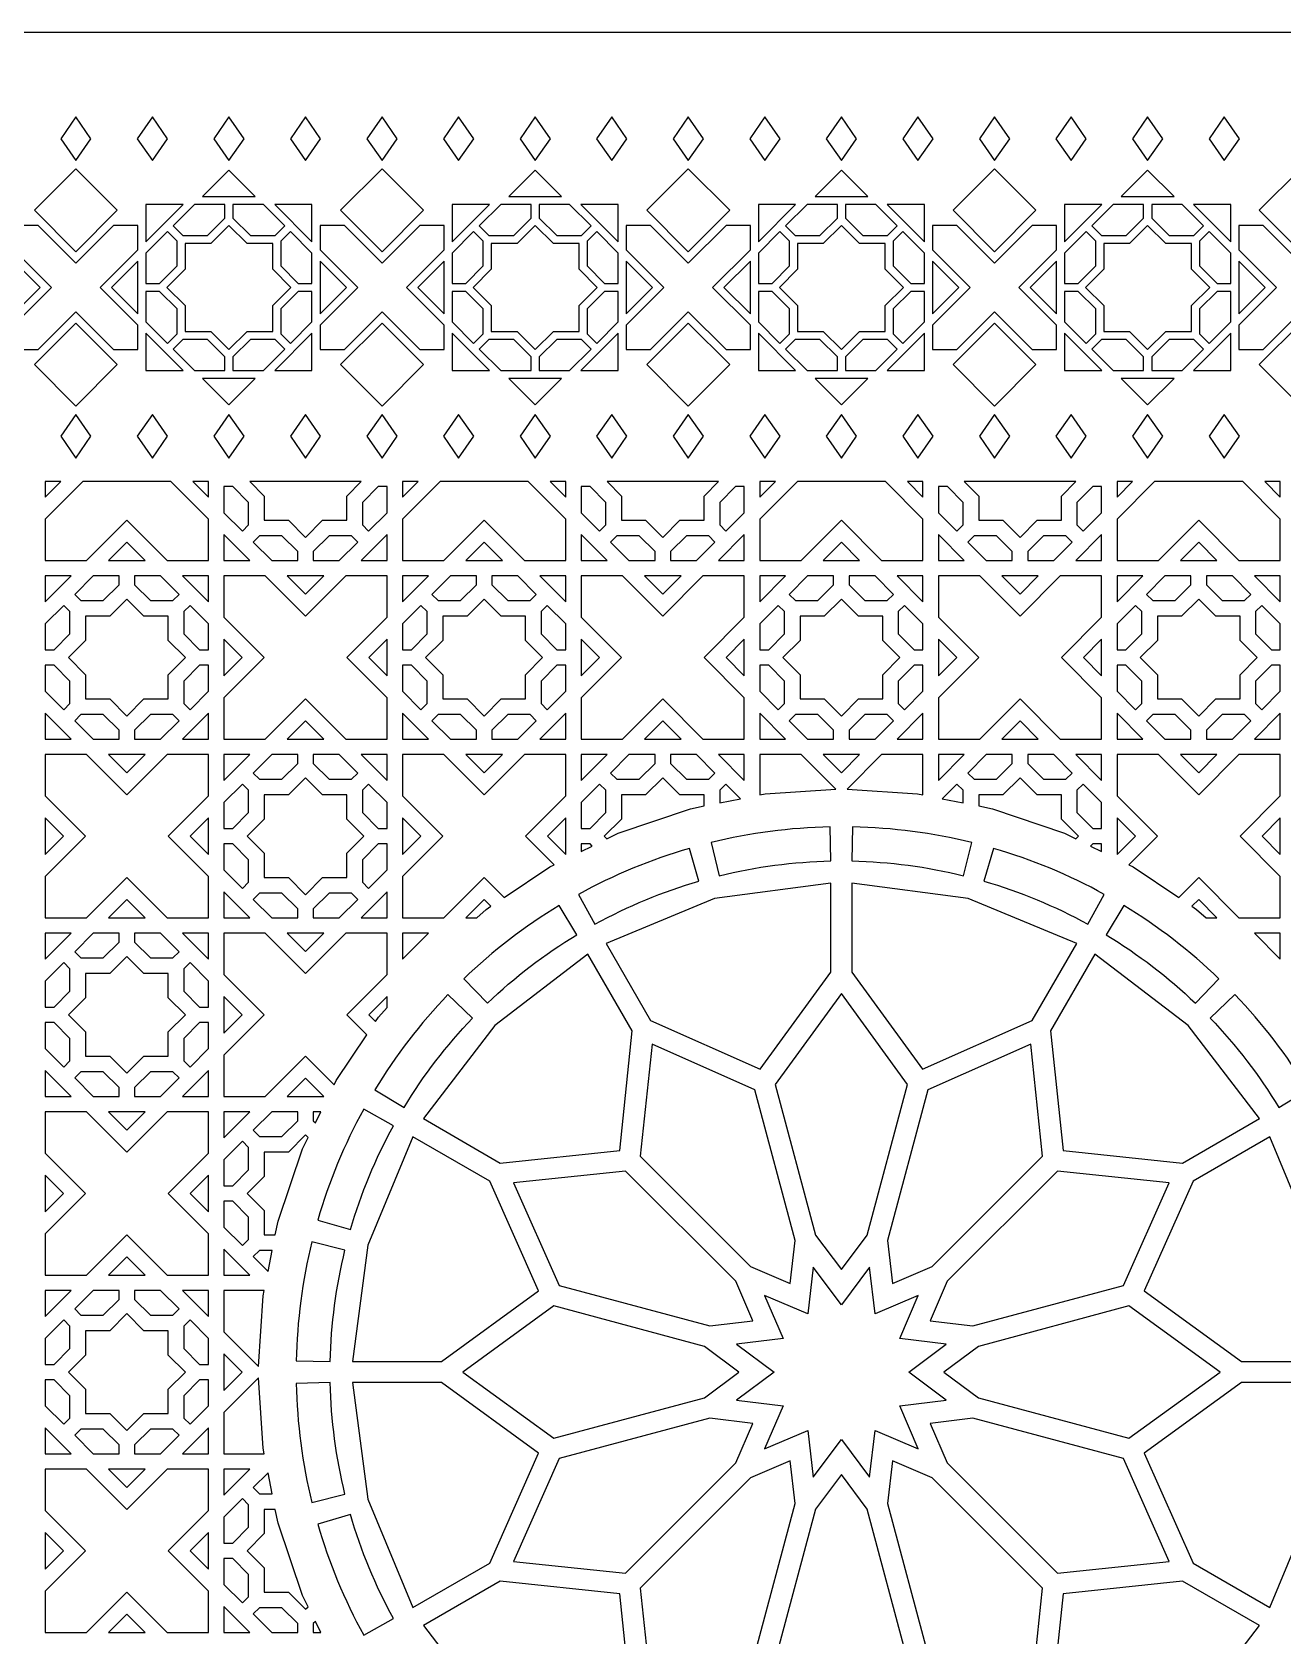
# Model space of a CAD drawing. Header units: millimetres. Extents: x 0 to 1400, y 170 to 1220.
# Drawn here: x 383 to 873, y 592 to 1220 of the extents above; entities that cross this region are included whole.
import ezdxf

# ---------------------------------------------------------------- set-up
doc = ezdxf.new("R2010")
doc.units = ezdxf.units.MM
doc.layers.add('CUT', color=1, linetype='CONTINUOUS')

msp = doc.modelspace()

# ---------------------------------------------------------------- linework, layer by layer
at = {"layer": 'CUT'}
for points in [[(0, 1220), (1400.15, 1220), (1400.15, 169.85), (0, 169.85)], [(400.075, 1186.793), (394.136, 1178.215), (400.075, 1169.637), (406.014, 1178.215)], [(430.075, 1186.793), (424.136, 1178.215), (430.075, 1169.637), (436.014, 1178.215)], [(460.075, 1186.793), (454.136, 1178.215), (460.075, 1169.637), (466.014, 1178.215)], [(490.075, 1186.793), (484.136, 1178.215), (490.075, 1169.637), (496.014, 1178.215)], [(520.075, 1186.793), (514.136, 1178.215), (520.075, 1169.637), (526.014, 1178.215)], [(550.075, 1186.793), (544.136, 1178.215), (550.075, 1169.637), (556.014, 1178.215)], [(580.075, 1186.793), (574.136, 1178.215), (580.075, 1169.637), (586.014, 1178.215)], [(610.075, 1186.793), (604.136, 1178.215), (610.075, 1169.637), (616.014, 1178.215)], [(640.075, 1186.793), (634.136, 1178.215), (640.075, 1169.637), (646.014, 1178.215)], [(670.075, 1186.793), (664.136, 1178.215), (670.075, 1169.637), (676.014, 1178.215)], [(700.075, 1186.793), (694.136, 1178.215), (700.075, 1169.637), (706.014, 1178.215)], [(724.136, 1178.215), (730.075, 1169.637), (736.014, 1178.215), (730.075, 1186.793)], [(754.136, 1178.215), (760.075, 1169.637), (766.014, 1178.215), (760.075, 1186.793)], [(784.136, 1178.215), (790.075, 1169.637), (796.014, 1178.215), (790.075, 1186.793)], [(814.136, 1178.215), (820.075, 1169.637), (826.014, 1178.215), (820.075, 1186.793)], [(844.136, 1178.215), (850.075, 1169.637), (856.014, 1178.215), (850.075, 1186.793)], [(400.075, 1166.399), (383.832, 1150.156), (400.075, 1133.912), (416.318, 1150.156)], [(470.402, 1155.611), (460.075, 1165.938), (449.748, 1155.611)], [(520.075, 1166.399), (503.832, 1150.156), (520.075, 1133.912), (536.318, 1150.156)], [(590.402, 1155.611), (580.075, 1165.938), (569.748, 1155.611)], [(640.075, 1166.399), (623.832, 1150.156), (640.075, 1133.912), (656.318, 1150.156)], [(710.402, 1155.611), (700.075, 1165.938), (689.748, 1155.611)], [(743.832, 1150.156), (760.075, 1133.912), (776.318, 1150.156), (760.075, 1166.399)], [(830.402, 1155.611), (820.075, 1165.938), (809.748, 1155.611)], [(863.832, 1150.156), (880.075, 1133.912), (896.318, 1150.156), (880.075, 1166.399)], [(442.144, 1152.461), (427.539, 1152.461), (427.539, 1137.856)], [(458.5, 1152.461), (446.598, 1152.461), (438.182, 1144.045), (441.966, 1140.261), (451.652, 1140.261), (458.5, 1147.109)], [(481.968, 1144.045), (473.552, 1152.461), (461.65, 1152.461), (461.65, 1147.109), (468.498, 1140.261), (478.184, 1140.261)], [(492.611, 1137.856), (492.611, 1152.461), (478.006, 1152.461)], [(562.144, 1152.461), (547.539, 1152.461), (547.539, 1137.856)], [(578.5, 1152.461), (566.598, 1152.461), (558.182, 1144.045), (561.966, 1140.261), (571.652, 1140.261), (578.5, 1147.109)], [(601.968, 1144.045), (593.552, 1152.461), (581.65, 1152.461), (581.65, 1147.109), (588.498, 1140.261), (598.184, 1140.261)], [(612.611, 1137.856), (612.611, 1152.461), (598.006, 1152.461)], [(682.144, 1152.461), (667.539, 1152.461), (667.539, 1137.856)], [(698.5, 1152.461), (686.598, 1152.461), (678.182, 1144.045), (681.966, 1140.261), (691.652, 1140.261), (698.5, 1147.109)], [(701.65, 1147.109), (708.498, 1140.261), (718.184, 1140.261), (721.968, 1144.045), (713.552, 1152.461), (701.65, 1152.461)], [(732.611, 1137.856), (732.611, 1152.461), (718.006, 1152.461)], [(802.144, 1152.461), (787.539, 1152.461), (787.539, 1137.856)], [(801.966, 1140.261), (811.652, 1140.261), (818.5, 1147.109), (818.5, 1152.461), (806.598, 1152.461), (798.182, 1144.045)], [(821.65, 1147.109), (828.498, 1140.261), (838.184, 1140.261), (841.968, 1144.045), (833.552, 1152.461), (821.65, 1152.461)], [(852.611, 1137.856), (852.611, 1152.461), (838.006, 1152.461)], [(414.856, 1144.239), (400.075, 1129.458), (385.294, 1144.239), (375.761, 1144.239), (375.761, 1134.706), (390.542, 1119.925), (375.761, 1105.144), (375.761, 1095.611), (385.294, 1095.611), (400.075, 1110.392), (414.856, 1095.611), (424.389, 1095.611), (424.389, 1105.144), (409.608, 1119.925), (424.389, 1134.706), (424.389, 1144.239)], [(477.261, 1127.044), (477.261, 1137.111), (467.194, 1137.111), (460.075, 1144.23), (452.956, 1137.111), (442.889, 1137.111), (442.889, 1127.044), (435.77, 1119.925), (442.889, 1112.806), (442.889, 1102.739), (452.956, 1102.739), (460.075, 1095.62), (467.194, 1102.739), (477.261, 1102.739), (477.261, 1112.806), (484.38, 1119.925)], [(534.856, 1144.239), (520.075, 1129.458), (505.294, 1144.239), (495.761, 1144.239), (495.761, 1134.706), (510.542, 1119.925), (495.761, 1105.144), (495.761, 1095.611), (505.294, 1095.611), (520.075, 1110.392), (534.856, 1095.611), (544.389, 1095.611), (544.389, 1105.144), (529.608, 1119.925), (544.389, 1134.706), (544.389, 1144.239)], [(597.261, 1127.044), (597.261, 1137.111), (587.194, 1137.111), (580.075, 1144.23), (572.956, 1137.111), (562.889, 1137.111), (562.889, 1127.044), (555.77, 1119.925), (562.889, 1112.806), (562.889, 1102.739), (572.956, 1102.739), (580.075, 1095.62), (587.194, 1102.739), (597.261, 1102.739), (597.261, 1112.806), (604.38, 1119.925)], [(654.856, 1144.239), (640.075, 1129.458), (625.294, 1144.239), (615.761, 1144.239), (615.761, 1134.706), (630.542, 1119.925), (615.761, 1105.144), (615.761, 1095.611), (625.294, 1095.611), (640.075, 1110.392), (654.856, 1095.611), (664.389, 1095.611), (664.389, 1105.144), (649.608, 1119.925), (664.389, 1134.706), (664.389, 1144.239)], [(717.261, 1127.044), (717.261, 1137.111), (707.194, 1137.111), (700.075, 1144.23), (692.956, 1137.111), (682.889, 1137.111), (682.889, 1127.044), (675.77, 1119.925), (682.889, 1112.806), (682.889, 1102.739), (692.956, 1102.739), (700.075, 1095.62), (707.194, 1102.739), (717.261, 1102.739), (717.261, 1112.806), (724.38, 1119.925)], [(735.761, 1144.239), (735.761, 1134.706), (750.542, 1119.925), (735.761, 1105.144), (735.761, 1095.611), (745.294, 1095.611), (760.075, 1110.392), (774.856, 1095.611), (784.389, 1095.611), (784.389, 1105.144), (769.608, 1119.925), (784.389, 1134.706), (784.389, 1144.239), (774.856, 1144.239), (760.075, 1129.458), (745.294, 1144.239)], [(795.77, 1119.925), (802.889, 1112.806), (802.889, 1102.739), (812.956, 1102.739), (820.075, 1095.62), (827.194, 1102.739), (837.261, 1102.739), (837.261, 1112.806), (844.38, 1119.925), (837.261, 1127.044), (837.261, 1137.111), (827.194, 1137.111), (820.075, 1144.23), (812.956, 1137.111), (802.889, 1137.111), (802.889, 1127.044)], [(855.761, 1144.239), (855.761, 1134.706), (870.542, 1119.925), (855.761, 1105.144), (855.761, 1095.611), (865.294, 1095.611), (880.075, 1110.392), (894.856, 1095.611), (904.389, 1095.611), (904.389, 1105.144), (889.608, 1119.925), (904.389, 1134.706), (904.389, 1144.239), (894.856, 1144.239), (880.075, 1129.458), (865.294, 1144.239)], [(435.955, 1141.818), (427.539, 1133.402), (427.539, 1121.5), (432.891, 1121.5), (439.739, 1128.348), (439.739, 1138.034)], [(492.611, 1121.5), (492.611, 1133.402), (484.195, 1141.818), (480.411, 1138.034), (480.411, 1128.348), (487.259, 1121.5)], [(555.955, 1141.818), (547.539, 1133.402), (547.539, 1121.5), (552.891, 1121.5), (559.739, 1128.348), (559.739, 1138.034)], [(612.611, 1121.5), (612.611, 1133.402), (604.195, 1141.818), (600.411, 1138.034), (600.411, 1128.348), (607.259, 1121.5)], [(675.955, 1141.818), (667.539, 1133.402), (667.539, 1121.5), (672.891, 1121.5), (679.739, 1128.348), (679.739, 1138.034)], [(720.411, 1138.034), (720.411, 1128.348), (727.259, 1121.5), (732.611, 1121.5), (732.611, 1133.402), (724.195, 1141.818)], [(792.891, 1121.5), (799.739, 1128.348), (799.739, 1138.034), (795.955, 1141.818), (787.539, 1133.402), (787.539, 1121.5)], [(840.411, 1138.034), (840.411, 1128.348), (847.259, 1121.5), (852.611, 1121.5), (852.611, 1133.402), (844.195, 1141.818)], [(375.761, 1109.598), (386.088, 1119.925), (375.761, 1130.252)], [(424.389, 1130.252), (414.062, 1119.925), (424.389, 1109.598)], [(495.761, 1109.598), (506.088, 1119.925), (495.761, 1130.252)], [(544.389, 1130.252), (534.062, 1119.925), (544.389, 1109.598)], [(615.761, 1109.598), (626.088, 1119.925), (615.761, 1130.252)], [(664.389, 1130.252), (654.062, 1119.925), (664.389, 1109.598)], [(735.761, 1109.598), (746.088, 1119.925), (735.761, 1130.252)], [(784.389, 1130.252), (774.062, 1119.925), (784.389, 1109.598)], [(855.761, 1109.598), (866.088, 1119.925), (855.761, 1130.252)], [(427.539, 1118.35), (427.539, 1106.448), (435.955, 1098.032), (439.739, 1101.816), (439.739, 1111.502), (432.891, 1118.35)], [(484.195, 1098.032), (492.611, 1106.448), (492.611, 1118.35), (487.259, 1118.35), (480.411, 1111.502), (480.411, 1101.816)], [(547.539, 1118.35), (547.539, 1106.448), (555.955, 1098.032), (559.739, 1101.816), (559.739, 1111.502), (552.891, 1118.35)], [(604.195, 1098.032), (612.611, 1106.448), (612.611, 1118.35), (607.259, 1118.35), (600.411, 1111.502), (600.411, 1101.816)], [(667.539, 1118.35), (667.539, 1106.448), (675.955, 1098.032), (679.739, 1101.816), (679.739, 1111.502), (672.891, 1118.35)], [(727.259, 1118.35), (720.411, 1111.502), (720.411, 1101.816), (724.195, 1098.032), (732.611, 1106.448), (732.611, 1118.35)], [(799.739, 1101.816), (799.739, 1111.502), (792.891, 1118.35), (787.539, 1118.35), (787.539, 1106.448), (795.955, 1098.032)], [(847.259, 1118.35), (840.411, 1111.502), (840.411, 1101.816), (844.195, 1098.032), (852.611, 1106.448), (852.611, 1118.35)], [(400.075, 1105.938), (383.832, 1089.694), (400.075, 1073.451), (416.318, 1089.694)], [(427.539, 1101.994), (427.539, 1087.389), (442.144, 1087.389)], [(478.006, 1087.389), (492.611, 1087.389), (492.611, 1101.994)], [(520.075, 1105.938), (503.832, 1089.694), (520.075, 1073.451), (536.318, 1089.694)], [(547.539, 1101.994), (547.539, 1087.389), (562.144, 1087.389)], [(598.006, 1087.389), (612.611, 1087.389), (612.611, 1101.994)], [(640.075, 1105.938), (623.832, 1089.694), (640.075, 1073.451), (656.318, 1089.694)], [(667.539, 1101.994), (667.539, 1087.389), (682.144, 1087.389)], [(718.006, 1087.389), (732.611, 1087.389), (732.611, 1101.994)], [(743.832, 1089.694), (760.075, 1073.451), (776.318, 1089.694), (760.075, 1105.938)], [(787.539, 1101.994), (787.539, 1087.389), (802.144, 1087.389)], [(838.006, 1087.389), (852.611, 1087.389), (852.611, 1101.994)], [(863.832, 1089.694), (880.075, 1073.451), (896.318, 1089.694), (880.075, 1105.938)], [(438.182, 1095.805), (446.598, 1087.389), (458.5, 1087.389), (458.5, 1092.741), (451.652, 1099.589), (441.966, 1099.589)], [(461.65, 1087.389), (473.552, 1087.389), (481.968, 1095.805), (478.184, 1099.589), (468.498, 1099.589), (461.65, 1092.741)], [(558.182, 1095.805), (566.598, 1087.389), (578.5, 1087.389), (578.5, 1092.741), (571.652, 1099.589), (561.966, 1099.589)], [(581.65, 1087.389), (593.552, 1087.389), (601.968, 1095.805), (598.184, 1099.589), (588.498, 1099.589), (581.65, 1092.741)], [(678.182, 1095.805), (686.598, 1087.389), (698.5, 1087.389), (698.5, 1092.741), (691.652, 1099.589), (681.966, 1099.589)], [(718.184, 1099.589), (708.498, 1099.589), (701.65, 1092.741), (701.65, 1087.389), (713.552, 1087.389), (721.968, 1095.805)], [(818.5, 1092.741), (811.652, 1099.589), (801.966, 1099.589), (798.182, 1095.805), (806.598, 1087.389), (818.5, 1087.389)], [(838.184, 1099.589), (828.498, 1099.589), (821.65, 1092.741), (821.65, 1087.389), (833.552, 1087.389), (841.968, 1095.805)], [(449.748, 1084.239), (460.075, 1073.912), (470.402, 1084.239)], [(569.748, 1084.239), (580.075, 1073.912), (590.402, 1084.239)], [(689.748, 1084.239), (700.075, 1073.912), (710.402, 1084.239)], [(809.748, 1084.239), (820.075, 1073.912), (830.402, 1084.239)], [(400.075, 1070.213), (394.136, 1061.635), (400.075, 1053.057), (406.014, 1061.635)], [(430.075, 1070.213), (424.136, 1061.635), (430.075, 1053.057), (436.014, 1061.635)], [(460.075, 1070.213), (454.136, 1061.635), (460.075, 1053.057), (466.014, 1061.635)], [(490.075, 1070.213), (484.136, 1061.635), (490.075, 1053.057), (496.014, 1061.635)], [(520.075, 1070.213), (514.136, 1061.635), (520.075, 1053.057), (526.014, 1061.635)], [(550.075, 1070.213), (544.136, 1061.635), (550.075, 1053.057), (556.014, 1061.635)], [(580.075, 1070.213), (574.136, 1061.635), (580.075, 1053.057), (586.014, 1061.635)], [(610.075, 1070.213), (604.136, 1061.635), (610.075, 1053.057), (616.014, 1061.635)], [(640.075, 1070.213), (634.136, 1061.635), (640.075, 1053.057), (646.014, 1061.635)], [(670.075, 1070.213), (664.136, 1061.635), (670.075, 1053.057), (676.014, 1061.635)], [(700.075, 1070.213), (694.136, 1061.635), (700.075, 1053.057), (706.014, 1061.635)], [(724.136, 1061.635), (730.075, 1053.057), (736.014, 1061.635), (730.075, 1070.213)], [(754.136, 1061.635), (760.075, 1053.057), (766.014, 1061.635), (760.075, 1070.213)], [(784.136, 1061.635), (790.075, 1053.057), (796.014, 1061.635), (790.075, 1070.213)], [(814.136, 1061.635), (820.075, 1053.057), (826.014, 1061.635), (820.075, 1070.213)], [(844.136, 1061.635), (850.075, 1053.057), (856.014, 1061.635), (850.075, 1070.213)], [(402.803, 1043.85), (388.12, 1029.166), (388.12, 1012.97), (404.316, 1012.97), (420.075, 1028.728), (435.834, 1012.97), (452.03, 1012.97), (452.03, 1029.166), (437.347, 1043.85)], [(388.12, 1043.85), (388.12, 1037.778), (394.191, 1043.85)], [(445.959, 1043.85), (452.03, 1037.778), (452.03, 1043.85)], [(468.232, 1043.85), (473.87, 1038.213), (473.87, 1028.72), (483.363, 1028.72), (490.075, 1022.007), (496.787, 1028.72), (506.28, 1028.72), (506.28, 1038.213), (511.918, 1043.85)], [(542.803, 1043.85), (528.12, 1029.166), (528.12, 1012.97), (544.316, 1012.97), (560.075, 1028.728), (575.834, 1012.97), (592.03, 1012.97), (592.03, 1029.166), (577.347, 1043.85)], [(528.12, 1043.85), (528.12, 1037.778), (534.191, 1043.85)], [(585.959, 1043.85), (592.03, 1037.778), (592.03, 1043.85)], [(608.232, 1043.85), (613.87, 1038.213), (613.87, 1028.72), (623.363, 1028.72), (630.075, 1022.007), (636.787, 1028.72), (646.28, 1028.72), (646.28, 1038.213), (651.918, 1043.85)], [(682.803, 1043.85), (668.12, 1029.166), (668.12, 1012.97), (684.316, 1012.97), (700.075, 1028.728), (715.834, 1012.97), (732.03, 1012.97), (732.03, 1029.166), (717.347, 1043.85)], [(668.12, 1043.85), (668.12, 1037.778), (674.191, 1043.85)], [(725.959, 1043.85), (732.03, 1037.778), (732.03, 1043.85)], [(748.232, 1043.85), (753.87, 1038.213), (753.87, 1028.72), (763.363, 1028.72), (770.075, 1022.007), (776.787, 1028.72), (786.28, 1028.72), (786.28, 1038.213), (791.918, 1043.85)], [(808.12, 1043.85), (808.12, 1037.778), (814.191, 1043.85)], [(822.803, 1043.85), (808.12, 1029.166), (808.12, 1012.97), (824.316, 1012.97), (840.075, 1028.728), (855.834, 1012.97), (872.03, 1012.97), (872.03, 1029.166), (857.347, 1043.85)], [(865.959, 1043.85), (872.03, 1037.778), (872.03, 1043.85)], [(458.12, 1041.88), (458.12, 1031.689), (465.326, 1024.482), (467.78, 1026.936), (467.78, 1035.69), (461.59, 1041.88)], [(514.824, 1024.482), (522.03, 1031.689), (522.03, 1041.88), (518.56, 1041.88), (512.37, 1035.69), (512.37, 1026.936)], [(598.12, 1041.88), (598.12, 1031.689), (605.326, 1024.482), (607.78, 1026.936), (607.78, 1035.69), (601.59, 1041.88)], [(654.824, 1024.482), (662.03, 1031.689), (662.03, 1041.88), (658.56, 1041.88), (652.37, 1035.69), (652.37, 1026.936)], [(747.78, 1026.936), (747.78, 1035.69), (741.59, 1041.88), (738.12, 1041.88), (738.12, 1031.689), (745.326, 1024.482)], [(798.56, 1041.88), (792.37, 1035.69), (792.37, 1026.936), (794.824, 1024.482), (802.03, 1031.689), (802.03, 1041.88)], [(427.222, 1012.97), (420.075, 1020.116), (412.928, 1012.97)], [(458.12, 1023.077), (458.12, 1012.97), (468.227, 1012.97)], [(469.632, 1020.176), (476.839, 1012.97), (487.03, 1012.97), (487.03, 1016.44), (480.84, 1022.63), (472.086, 1022.63)], [(493.12, 1012.97), (503.311, 1012.97), (510.518, 1020.176), (508.064, 1022.63), (499.31, 1022.63), (493.12, 1016.44)], [(511.923, 1012.97), (522.03, 1012.97), (522.03, 1023.077)], [(567.222, 1012.97), (560.075, 1020.116), (552.928, 1012.97)], [(598.12, 1023.077), (598.12, 1012.97), (608.227, 1012.97)], [(609.632, 1020.176), (616.839, 1012.97), (627.03, 1012.97), (627.03, 1016.44), (620.84, 1022.63), (612.086, 1022.63)], [(633.12, 1012.97), (643.311, 1012.97), (650.518, 1020.176), (648.064, 1022.63), (639.31, 1022.63), (633.12, 1016.44)], [(651.923, 1012.97), (662.03, 1012.97), (662.03, 1023.077)], [(707.222, 1012.97), (700.075, 1020.116), (692.928, 1012.97)], [(738.12, 1023.077), (738.12, 1012.97), (748.227, 1012.97)], [(767.03, 1016.44), (760.84, 1022.63), (752.086, 1022.63), (749.632, 1020.176), (756.839, 1012.97), (767.03, 1012.97)], [(788.064, 1022.63), (779.31, 1022.63), (773.12, 1016.44), (773.12, 1012.97), (783.311, 1012.97), (790.518, 1020.176)], [(791.923, 1012.97), (802.03, 1012.97), (802.03, 1023.077)], [(847.222, 1012.97), (840.075, 1020.116), (832.928, 1012.97)], [(398.227, 1006.88), (388.12, 1006.88), (388.12, 996.773)], [(417.03, 1006.88), (406.839, 1006.88), (399.632, 999.674), (402.086, 997.22), (410.84, 997.22), (417.03, 1003.41)], [(440.518, 999.674), (433.311, 1006.88), (423.12, 1006.88), (423.12, 1003.41), (429.31, 997.22), (438.064, 997.22)], [(452.03, 996.773), (452.03, 1006.88), (441.923, 1006.88)], [(474.316, 942.97), (490.075, 958.728), (505.834, 942.97), (522.03, 942.97), (522.03, 959.166), (506.272, 974.925), (522.03, 990.684), (522.03, 1006.88), (505.834, 1006.88), (490.075, 991.122), (474.316, 1006.88), (458.12, 1006.88), (458.12, 990.684), (473.878, 974.925), (458.12, 959.166), (458.12, 942.97)], [(482.928, 1006.88), (490.075, 999.734), (497.222, 1006.88)], [(538.227, 1006.88), (528.12, 1006.88), (528.12, 996.773)], [(557.03, 1006.88), (546.839, 1006.88), (539.632, 999.674), (542.086, 997.22), (550.84, 997.22), (557.03, 1003.41)], [(580.518, 999.674), (573.311, 1006.88), (563.12, 1006.88), (563.12, 1003.41), (569.31, 997.22), (578.064, 997.22)], [(592.03, 996.773), (592.03, 1006.88), (581.923, 1006.88)], [(614.316, 942.97), (630.075, 958.728), (645.834, 942.97), (662.03, 942.97), (662.03, 959.166), (646.272, 974.925), (662.03, 990.684), (662.03, 1006.88), (645.834, 1006.88), (630.075, 991.122), (614.316, 1006.88), (598.12, 1006.88), (598.12, 990.684), (613.878, 974.925), (598.12, 959.166), (598.12, 942.97)], [(622.928, 1006.88), (630.075, 999.734), (637.222, 1006.88)], [(678.227, 1006.88), (668.12, 1006.88), (668.12, 996.773)], [(697.03, 1006.88), (686.839, 1006.88), (679.632, 999.674), (682.086, 997.22), (690.84, 997.22), (697.03, 1003.41)], [(703.12, 1003.41), (709.31, 997.22), (718.064, 997.22), (720.518, 999.674), (713.311, 1006.88), (703.12, 1006.88)], [(732.03, 996.773), (732.03, 1006.88), (721.923, 1006.88)], [(802.03, 942.97), (802.03, 959.166), (786.272, 974.925), (802.03, 990.684), (802.03, 1006.88), (785.834, 1006.88), (770.075, 991.122), (754.316, 1006.88), (738.12, 1006.88), (738.12, 990.684), (753.878, 974.925), (738.12, 959.166), (738.12, 942.97), (754.316, 942.97), (770.075, 958.728), (785.834, 942.97)], [(762.928, 1006.88), (770.075, 999.734), (777.222, 1006.88)], [(818.227, 1006.88), (808.12, 1006.88), (808.12, 996.773)], [(822.086, 997.22), (830.84, 997.22), (837.03, 1003.41), (837.03, 1006.88), (826.839, 1006.88), (819.632, 999.674)], [(843.12, 1003.41), (849.31, 997.22), (858.064, 997.22), (860.518, 999.674), (853.311, 1006.88), (843.12, 1006.88)], [(872.03, 996.773), (872.03, 1006.88), (861.923, 1006.88)], [(395.326, 995.368), (388.12, 988.161), (388.12, 977.97), (391.59, 977.97), (397.78, 984.16), (397.78, 992.914)], [(403.87, 968.213), (403.87, 958.72), (413.363, 958.72), (420.075, 952.007), (426.787, 958.72), (436.28, 958.72), (436.28, 968.213), (442.993, 974.925), (436.28, 981.637), (436.28, 991.13), (426.787, 991.13), (420.075, 997.843), (413.363, 991.13), (403.87, 991.13), (403.87, 981.637), (397.157, 974.925)], [(452.03, 977.97), (452.03, 988.161), (444.824, 995.368), (442.37, 992.914), (442.37, 984.16), (448.56, 977.97)], [(535.326, 995.368), (528.12, 988.161), (528.12, 977.97), (531.59, 977.97), (537.78, 984.16), (537.78, 992.914)], [(543.87, 968.213), (543.87, 958.72), (553.363, 958.72), (560.075, 952.007), (566.787, 958.72), (576.28, 958.72), (576.28, 968.213), (582.993, 974.925), (576.28, 981.637), (576.28, 991.13), (566.787, 991.13), (560.075, 997.843), (553.363, 991.13), (543.87, 991.13), (543.87, 981.637), (537.157, 974.925)], [(592.03, 977.97), (592.03, 988.161), (584.824, 995.368), (582.37, 992.914), (582.37, 984.16), (588.56, 977.97)], [(675.326, 995.368), (668.12, 988.161), (668.12, 977.97), (671.59, 977.97), (677.78, 984.16), (677.78, 992.914)], [(722.993, 974.925), (716.28, 981.637), (716.28, 991.13), (706.787, 991.13), (700.075, 997.843), (693.363, 991.13), (683.87, 991.13), (683.87, 981.637), (677.157, 974.925), (683.87, 968.213), (683.87, 958.72), (693.363, 958.72), (700.075, 952.007), (706.787, 958.72), (716.28, 958.72), (716.28, 968.213)], [(722.37, 992.914), (722.37, 984.16), (728.56, 977.97), (732.03, 977.97), (732.03, 988.161), (724.824, 995.368)], [(811.59, 977.97), (817.78, 984.16), (817.78, 992.914), (815.326, 995.368), (808.12, 988.161), (808.12, 977.97)], [(862.993, 974.925), (856.28, 981.637), (856.28, 991.13), (846.787, 991.13), (840.075, 997.843), (833.363, 991.13), (823.87, 991.13), (823.87, 981.637), (817.157, 974.925), (823.87, 968.213), (823.87, 958.72), (833.363, 958.72), (840.075, 952.007), (846.787, 958.72), (856.28, 958.72), (856.28, 968.213)], [(862.37, 992.914), (862.37, 984.16), (868.56, 977.97), (872.03, 977.97), (872.03, 988.161), (864.824, 995.368)], [(458.12, 967.778), (465.266, 974.925), (458.12, 982.072)], [(522.03, 982.072), (514.884, 974.925), (522.03, 967.778)], [(598.12, 967.778), (605.266, 974.925), (598.12, 982.072)], [(662.03, 982.072), (654.884, 974.925), (662.03, 967.778)], [(738.12, 967.778), (745.266, 974.925), (738.12, 982.072)], [(802.03, 982.072), (794.884, 974.925), (802.03, 967.778)], [(388.12, 971.88), (388.12, 961.689), (395.326, 954.482), (397.78, 956.936), (397.78, 965.69), (391.59, 971.88)], [(444.824, 954.482), (452.03, 961.689), (452.03, 971.88), (448.56, 971.88), (442.37, 965.69), (442.37, 956.936)], [(528.12, 971.88), (528.12, 961.689), (535.326, 954.482), (537.78, 956.936), (537.78, 965.69), (531.59, 971.88)], [(584.824, 954.482), (592.03, 961.689), (592.03, 971.88), (588.56, 971.88), (582.37, 965.69), (582.37, 956.936)], [(668.12, 971.88), (668.12, 961.689), (675.326, 954.482), (677.78, 956.936), (677.78, 965.69), (671.59, 971.88)], [(728.56, 971.88), (722.37, 965.69), (722.37, 956.936), (724.824, 954.482), (732.03, 961.689), (732.03, 971.88)], [(817.78, 956.936), (817.78, 965.69), (811.59, 971.88), (808.12, 971.88), (808.12, 961.689), (815.326, 954.482)], [(868.56, 971.88), (862.37, 965.69), (862.37, 956.936), (864.824, 954.482), (872.03, 961.689), (872.03, 971.88)], [(388.12, 953.077), (388.12, 942.97), (398.227, 942.97)], [(399.632, 950.176), (406.839, 942.97), (417.03, 942.97), (417.03, 946.44), (410.84, 952.63), (402.086, 952.63)], [(423.12, 942.97), (433.311, 942.97), (440.518, 950.176), (438.064, 952.63), (429.31, 952.63), (423.12, 946.44)], [(441.923, 942.97), (452.03, 942.97), (452.03, 953.077)], [(497.222, 942.97), (490.075, 950.116), (482.928, 942.97)], [(528.12, 953.077), (528.12, 942.97), (538.227, 942.97)], [(539.632, 950.176), (546.839, 942.97), (557.03, 942.97), (557.03, 946.44), (550.84, 952.63), (542.086, 952.63)], [(563.12, 942.97), (573.311, 942.97), (580.518, 950.176), (578.064, 952.63), (569.31, 952.63), (563.12, 946.44)], [(581.923, 942.97), (592.03, 942.97), (592.03, 953.077)], [(637.222, 942.97), (630.075, 950.116), (622.928, 942.97)], [(668.12, 953.077), (668.12, 942.97), (678.227, 942.97)], [(679.632, 950.176), (686.839, 942.97), (697.03, 942.97), (697.03, 946.44), (690.84, 952.63), (682.086, 952.63)], [(718.064, 952.63), (709.31, 952.63), (703.12, 946.44), (703.12, 942.97), (713.311, 942.97), (720.518, 950.176)], [(721.923, 942.97), (732.03, 942.97), (732.03, 953.077)], [(777.222, 942.97), (770.075, 950.116), (762.928, 942.97)], [(808.12, 953.077), (808.12, 942.97), (818.227, 942.97)], [(837.03, 946.44), (830.84, 952.63), (822.086, 952.63), (819.632, 950.176), (826.839, 942.97), (837.03, 942.97)], [(858.064, 952.63), (849.31, 952.63), (843.12, 946.44), (843.12, 942.97), (853.311, 942.97), (860.518, 950.176)], [(861.923, 942.97), (872.03, 942.97), (872.03, 953.077)], [(404.316, 872.97), (420.075, 888.728), (435.834, 872.97), (452.03, 872.97), (452.03, 889.166), (436.272, 904.925), (452.03, 920.684), (452.03, 936.88), (435.834, 936.88), (420.075, 921.122), (404.316, 936.88), (388.12, 936.88), (388.12, 920.684), (403.878, 904.925), (388.12, 889.166), (388.12, 872.97)], [(412.928, 936.88), (420.075, 929.734), (427.222, 936.88)], [(468.227, 936.88), (458.12, 936.88), (458.12, 926.773)], [(487.03, 936.88), (476.839, 936.88), (469.632, 929.674), (472.086, 927.22), (480.84, 927.22), (487.03, 933.41)], [(510.518, 929.674), (503.311, 936.88), (493.12, 936.88), (493.12, 933.41), (499.31, 927.22), (508.064, 927.22)], [(522.03, 926.773), (522.03, 936.88), (511.923, 936.88)], [(585.792, 892.867), (587.491, 893.705), (576.272, 904.925), (592.03, 920.684), (592.03, 936.88), (575.834, 936.88), (560.075, 921.122), (544.316, 936.88), (528.12, 936.88), (528.12, 920.684), (543.878, 904.925), (528.12, 889.166), (528.12, 872.97), (544.316, 872.97), (560.075, 888.728), (567.895, 880.909)], [(552.928, 936.88), (560.075, 929.734), (567.222, 936.88)], [(608.227, 936.88), (598.12, 936.88), (598.12, 926.773)], [(627.03, 936.88), (616.839, 936.88), (609.632, 929.674), (612.086, 927.22), (620.84, 927.22), (627.03, 933.41)], [(650.518, 929.674), (643.311, 936.88), (633.12, 936.88), (633.12, 933.41), (639.31, 927.22), (648.064, 927.22)], [(662.03, 926.773), (662.03, 936.88), (651.923, 936.88)], [(697.853, 923.344), (684.316, 936.88), (668.12, 936.88), (668.12, 921.112), (670.241, 921.534)], [(692.928, 936.88), (700.075, 929.734), (707.222, 936.88)], [(732.03, 921.112), (732.03, 936.88), (715.834, 936.88), (702.297, 923.344), (729.909, 921.534)], [(748.227, 936.88), (738.12, 936.88), (738.12, 926.773)], [(752.086, 927.22), (760.84, 927.22), (767.03, 933.41), (767.03, 936.88), (756.839, 936.88), (749.632, 929.674)], [(773.12, 933.41), (779.31, 927.22), (788.064, 927.22), (790.518, 929.674), (783.311, 936.88), (773.12, 936.88)], [(802.03, 926.773), (802.03, 936.88), (791.923, 936.88)], [(832.255, 880.909), (840.075, 888.728), (855.834, 872.97), (872.03, 872.97), (872.03, 889.166), (856.272, 904.925), (872.03, 920.684), (872.03, 936.88), (855.834, 936.88), (840.075, 921.122), (824.316, 936.88), (808.12, 936.88), (808.12, 920.684), (823.878, 904.925), (812.659, 893.705), (814.358, 892.867)], [(832.928, 936.88), (840.075, 929.734), (847.222, 936.88)], [(465.326, 925.368), (458.12, 918.161), (458.12, 907.97), (461.59, 907.97), (467.78, 914.16), (467.78, 922.914)], [(473.87, 898.213), (473.87, 888.72), (483.363, 888.72), (490.075, 882.007), (496.787, 888.72), (506.28, 888.72), (506.28, 898.213), (512.993, 904.925), (506.28, 911.637), (506.28, 921.13), (496.787, 921.13), (490.075, 927.843), (483.363, 921.13), (473.87, 921.13), (473.87, 911.637), (467.157, 904.925)], [(522.03, 907.97), (522.03, 918.161), (514.824, 925.368), (512.37, 922.914), (512.37, 914.16), (518.56, 907.97)], [(605.326, 925.368), (598.12, 918.161), (598.12, 907.97), (601.59, 907.97), (607.78, 914.16), (607.78, 922.914)], [(612.607, 906.091), (640.919, 915.702), (646.28, 916.768), (646.28, 921.13), (636.787, 921.13), (630.075, 927.843), (623.363, 921.13), (613.87, 921.13), (613.87, 911.637), (607.157, 904.925), (608.176, 903.906)], [(660.58, 919.612), (654.824, 925.368), (652.37, 922.914), (652.37, 917.979)], [(747.78, 917.979), (747.78, 922.914), (745.326, 925.368), (739.57, 919.612)], [(791.974, 903.906), (792.993, 904.925), (786.28, 911.637), (786.28, 921.13), (776.787, 921.13), (770.075, 927.843), (763.363, 921.13), (753.87, 921.13), (753.87, 916.768), (759.231, 915.702), (787.543, 906.091)], [(792.37, 922.914), (792.37, 914.16), (798.56, 907.97), (802.03, 907.97), (802.03, 918.161), (794.824, 925.368)], [(388.12, 897.778), (395.266, 904.925), (388.12, 912.072)], [(452.03, 912.072), (444.884, 904.925), (452.03, 897.778)], [(528.12, 897.778), (535.266, 904.925), (528.12, 912.072)], [(592.03, 912.072), (584.884, 904.925), (592.03, 897.778)], [(808.12, 897.778), (815.266, 904.925), (808.12, 912.072)], [(872.03, 912.072), (864.884, 904.925), (872.03, 897.778)], [(458.12, 901.88), (458.12, 891.689), (465.326, 884.482), (467.78, 886.936), (467.78, 895.69), (461.59, 901.88)], [(514.824, 884.482), (522.03, 891.689), (522.03, 901.88), (518.56, 901.88), (512.37, 895.69), (512.37, 886.936)], [(602.409, 901.062), (601.59, 901.88), (598.12, 901.88), (598.12, 898.947)], [(802.03, 898.947), (802.03, 901.88), (798.56, 901.88), (797.741, 901.062)], [(650.363, 880.455), (607.882, 862.858), (625.282, 832.721), (668.283, 813.575), (695.95, 851.655), (695.95, 886.456)], [(749.787, 880.455), (704.2, 886.456), (704.2, 851.655), (731.867, 813.575), (774.868, 832.721), (792.268, 862.858)], [(427.222, 872.97), (420.075, 880.116), (412.928, 872.97)], [(458.12, 883.077), (458.12, 872.97), (468.227, 872.97)], [(469.632, 880.176), (476.839, 872.97), (487.03, 872.97), (487.03, 876.44), (480.84, 882.63), (472.086, 882.63)], [(493.12, 872.97), (503.311, 872.97), (510.518, 880.176), (508.064, 882.63), (499.31, 882.63), (493.12, 876.44)], [(511.923, 872.97), (522.03, 872.97), (522.03, 883.077)], [(560.934, 876.258), (562.732, 877.459), (560.075, 880.116), (552.928, 872.97), (557.185, 872.97)], [(842.965, 872.97), (847.222, 872.97), (840.075, 880.116), (837.418, 877.459), (839.216, 876.258)], [(398.227, 866.88), (388.12, 866.88), (388.12, 856.773)], [(417.03, 866.88), (406.839, 866.88), (399.632, 859.674), (402.086, 857.22), (410.84, 857.22), (417.03, 863.41)], [(440.518, 859.674), (433.311, 866.88), (423.12, 866.88), (423.12, 863.41), (429.31, 857.22), (438.064, 857.22)], [(452.03, 856.773), (452.03, 866.88), (441.923, 866.88)], [(502.133, 809.208), (514.091, 827.105), (506.272, 834.925), (522.03, 850.684), (522.03, 866.88), (505.834, 866.88), (490.075, 851.122), (474.316, 866.88), (458.12, 866.88), (458.12, 850.684), (473.878, 834.925), (458.12, 819.166), (458.12, 802.97), (474.316, 802.97), (490.075, 818.728), (501.295, 807.509)], [(482.928, 866.88), (490.075, 859.734), (497.222, 866.88)], [(538.227, 866.88), (528.12, 866.88), (528.12, 856.773)], [(872.03, 856.773), (872.03, 866.88), (861.923, 866.88)], [(395.326, 855.368), (388.12, 848.161), (388.12, 837.97), (391.59, 837.97), (397.78, 844.16), (397.78, 852.914)], [(403.87, 828.213), (403.87, 818.72), (413.363, 818.72), (420.075, 812.007), (426.787, 818.72), (436.28, 818.72), (436.28, 828.213), (442.993, 834.925), (436.28, 841.637), (436.28, 851.13), (426.787, 851.13), (420.075, 857.843), (413.363, 851.13), (403.87, 851.13), (403.87, 841.637), (397.157, 834.925)], [(452.03, 837.97), (452.03, 848.161), (444.824, 855.368), (442.37, 852.914), (442.37, 844.16), (448.56, 837.97)], [(564.257, 830.743), (536.267, 794.263), (566.404, 776.863), (613.217, 781.783), (618.137, 828.596), (600.737, 858.733)], [(835.893, 830.743), (799.413, 858.733), (782.013, 828.596), (786.933, 781.783), (833.746, 776.863), (863.883, 794.263)], [(710.183, 748.585), (725.999, 807.615), (700.075, 843.297), (674.151, 807.615), (689.967, 748.585), (700.075, 735.076)], [(458.12, 827.778), (465.266, 834.925), (458.12, 842.072)], [(518.742, 834.066), (522.03, 837.815), (522.03, 842.072), (514.884, 834.925), (517.541, 832.268)], [(388.12, 831.88), (388.12, 821.689), (395.326, 814.482), (397.78, 816.936), (397.78, 825.69), (391.59, 831.88)], [(444.824, 814.482), (452.03, 821.689), (452.03, 831.88), (448.56, 831.88), (442.37, 825.69), (442.37, 816.936)], [(681.998, 746.451), (666.182, 805.48), (625.889, 823.419), (621.278, 779.555), (664.491, 736.342), (679.999, 729.696)], [(735.659, 736.342), (778.872, 779.555), (774.261, 823.419), (733.968, 805.48), (718.152, 746.451), (720.151, 729.696)], [(388.12, 813.077), (388.12, 802.97), (398.227, 802.97)], [(399.632, 810.176), (406.839, 802.97), (417.03, 802.97), (417.03, 806.44), (410.84, 812.63), (402.086, 812.63)], [(423.12, 802.97), (433.311, 802.97), (440.518, 810.176), (438.064, 812.63), (429.31, 812.63), (423.12, 806.44)], [(441.923, 802.97), (452.03, 802.97), (452.03, 813.077)], [(497.222, 802.97), (490.075, 810.116), (482.928, 802.97)], [(404.316, 732.97), (420.075, 748.728), (435.834, 732.97), (452.03, 732.97), (452.03, 749.166), (436.272, 764.925), (452.03, 780.684), (452.03, 796.88), (435.834, 796.88), (420.075, 781.122), (404.316, 796.88), (388.12, 796.88), (388.12, 780.684), (403.878, 764.925), (388.12, 749.166), (388.12, 732.97)], [(412.928, 796.88), (420.075, 789.734), (427.222, 796.88)], [(468.227, 796.88), (458.12, 796.88), (458.12, 786.773)], [(487.03, 796.88), (476.839, 796.88), (469.632, 789.674), (472.086, 787.22), (480.84, 787.22), (487.03, 793.41)], [(496.053, 796.88), (493.12, 796.88), (493.12, 793.41), (493.938, 792.591)], [(479.298, 754.081), (488.909, 782.393), (491.094, 786.824), (490.075, 787.843), (483.363, 781.13), (473.87, 781.13), (473.87, 771.637), (467.157, 764.925), (473.87, 758.213), (473.87, 748.72), (478.232, 748.72)], [(514.545, 744.637), (508.544, 699.05), (543.345, 699.05), (581.425, 726.717), (562.279, 769.718), (532.142, 787.118)], [(885.605, 744.637), (868.008, 787.118), (837.871, 769.718), (818.725, 726.717), (856.805, 699.05), (891.606, 699.05)], [(465.326, 785.368), (458.12, 778.161), (458.12, 767.97), (461.59, 767.97), (467.78, 774.16), (467.78, 782.914)], [(658.658, 730.509), (615.445, 773.722), (571.581, 769.111), (589.52, 728.818), (648.549, 713.002), (665.304, 715.001)], [(751.601, 713.002), (810.63, 728.818), (828.569, 769.111), (784.705, 773.722), (741.492, 730.509), (734.846, 715.001)], [(388.12, 757.778), (395.266, 764.925), (388.12, 772.072)], [(452.03, 772.072), (444.884, 764.925), (452.03, 757.778)], [(458.12, 761.88), (458.12, 751.689), (465.326, 744.482), (467.78, 746.936), (467.78, 755.69), (461.59, 761.88)], [(458.12, 743.077), (458.12, 732.97), (468.227, 732.97)], [(477.021, 742.63), (472.086, 742.63), (469.632, 740.176), (475.388, 734.42)], [(427.222, 732.97), (420.075, 740.116), (412.928, 732.97)], [(726.455, 694.925), (741.173, 705.938), (722.921, 708.114), (730.161, 725.011), (713.264, 717.771), (711.088, 736.023), (700.075, 721.305), (689.062, 736.023), (686.886, 717.771), (669.989, 725.011), (677.229, 708.114), (658.977, 705.938), (673.695, 694.925), (658.977, 683.912), (677.229, 681.735), (669.989, 664.839), (686.886, 672.079), (689.062, 653.827), (700.075, 668.545), (711.088, 653.827), (713.265, 672.079), (730.161, 664.839), (722.921, 681.735), (741.173, 683.912)], [(398.227, 726.88), (388.12, 726.88), (388.12, 716.773)], [(417.03, 726.88), (406.839, 726.88), (399.632, 719.674), (402.086, 717.22), (410.84, 717.22), (417.03, 723.41)], [(440.518, 719.674), (433.311, 726.88), (423.12, 726.88), (423.12, 723.41), (429.31, 717.22), (438.064, 717.22)], [(452.03, 716.773), (452.03, 726.88), (441.923, 726.88)], [(473.888, 726.88), (458.12, 726.88), (458.12, 710.684), (471.656, 697.147), (473.466, 724.759)], [(397.157, 694.925), (403.87, 688.213), (403.87, 678.72), (413.363, 678.72), (420.075, 672.007), (426.787, 678.72), (436.28, 678.72), (436.28, 688.213), (442.993, 694.925), (436.28, 701.637), (436.28, 711.13), (426.787, 711.13), (420.075, 717.843), (413.363, 711.13), (403.87, 711.13), (403.87, 701.637)], [(646.415, 705.033), (587.385, 720.849), (551.703, 694.925), (587.385, 669.001), (646.415, 684.817), (659.924, 694.925)], [(753.735, 684.817), (812.765, 669.001), (848.447, 694.925), (812.765, 720.849), (753.735, 705.033), (740.226, 694.925)], [(395.326, 715.368), (388.12, 708.161), (388.12, 697.97), (391.59, 697.97), (397.78, 704.16), (397.78, 712.914)], [(452.03, 697.97), (452.03, 708.161), (444.824, 715.368), (442.37, 712.914), (442.37, 704.16), (448.56, 697.97)], [(458.12, 687.778), (465.266, 694.925), (458.12, 702.072)], [(397.78, 676.936), (397.78, 685.69), (391.59, 691.88), (388.12, 691.88), (388.12, 681.689), (395.326, 674.482)], [(448.56, 691.88), (442.37, 685.69), (442.37, 676.936), (444.824, 674.482), (452.03, 681.689), (452.03, 691.88)], [(471.656, 692.703), (458.12, 679.166), (458.12, 662.97), (473.888, 662.97), (473.466, 665.091)], [(514.545, 645.213), (532.142, 602.732), (562.279, 620.132), (581.425, 663.133), (543.345, 690.8), (508.544, 690.8)], [(885.605, 645.213), (891.606, 690.8), (856.805, 690.8), (818.725, 663.133), (837.871, 620.132), (868.008, 602.732)], [(388.12, 673.077), (388.12, 662.97), (398.227, 662.97)], [(417.03, 666.44), (410.84, 672.63), (402.086, 672.63), (399.632, 670.176), (406.839, 662.97), (417.03, 662.97)], [(438.064, 672.63), (429.31, 672.63), (423.12, 666.44), (423.12, 662.97), (433.311, 662.97), (440.518, 670.176)], [(441.923, 662.97), (452.03, 662.97), (452.03, 673.077)], [(648.549, 676.848), (589.52, 661.032), (571.581, 620.739), (615.445, 616.128), (658.658, 659.341), (665.304, 674.849)], [(741.492, 659.341), (784.705, 616.128), (828.569, 620.739), (810.63, 661.032), (751.601, 676.848), (734.846, 674.849)], [(664.491, 653.508), (621.278, 610.295), (625.889, 566.431), (666.182, 584.37), (681.998, 643.399), (679.999, 660.154)], [(718.152, 643.399), (733.968, 584.37), (774.261, 566.431), (778.872, 610.295), (735.659, 653.508), (720.151, 660.154)], [(388.12, 656.88), (388.12, 640.684), (403.878, 624.925), (388.12, 609.166), (388.12, 592.97), (404.316, 592.97), (420.075, 608.728), (435.834, 592.97), (452.03, 592.97), (452.03, 609.166), (436.272, 624.925), (452.03, 640.684), (452.03, 656.88), (435.834, 656.88), (420.075, 641.122), (404.316, 656.88)], [(412.928, 656.88), (420.075, 649.734), (427.222, 656.88)], [(468.227, 656.88), (458.12, 656.88), (458.12, 646.773)], [(475.388, 655.43), (469.632, 649.674), (472.086, 647.22), (477.021, 647.22)], [(689.967, 641.265), (674.151, 582.235), (700.075, 546.553), (725.999, 582.235), (710.183, 641.265), (700.075, 654.774)], [(461.59, 627.97), (467.78, 634.16), (467.78, 642.914), (465.326, 645.368), (458.12, 638.161), (458.12, 627.97)], [(478.232, 641.13), (473.87, 641.13), (473.87, 631.637), (467.157, 624.925), (473.87, 618.213), (473.87, 608.72), (483.363, 608.72), (490.075, 602.007), (491.094, 603.026), (488.909, 607.457), (479.298, 635.769)], [(388.12, 617.778), (395.266, 624.925), (388.12, 632.072)], [(452.03, 632.072), (444.884, 624.925), (452.03, 617.778)], [(467.78, 606.936), (467.78, 615.69), (461.59, 621.88), (458.12, 621.88), (458.12, 611.689), (465.326, 604.482)], [(564.257, 559.107), (600.737, 531.117), (618.137, 561.254), (613.217, 608.067), (566.404, 612.987), (536.267, 595.587)], [(835.893, 559.107), (863.883, 595.587), (833.746, 612.987), (786.933, 608.067), (782.013, 561.254), (799.413, 531.117)], [(427.222, 592.97), (420.075, 600.116), (412.928, 592.97)], [(458.12, 603.077), (458.12, 592.97), (468.227, 592.97)], [(487.03, 596.44), (480.84, 602.63), (472.086, 602.63), (469.632, 600.176), (476.839, 592.97), (487.03, 592.97)], [(493.938, 597.259), (493.12, 596.44), (493.12, 592.97), (496.053, 592.97)]]:
    msp.add_lwpolyline(points, close=True, dxfattribs=at)
for points in [[(652.224, 889.451, -0.0552056), (695.948, 895.207), (695.679, 908.554, 0.0552173), (649.03, 902.413)], [(704.202, 895.207, -0.0552056), (747.926, 889.451), (751.12, 902.413, 0.0552173), (704.471, 908.554)], [(603.508, 870.438, -0.0552056), (644.252, 887.315), (640.537, 900.138, 0.0552173), (597.068, 882.132)], [(755.898, 887.315, -0.0552056), (796.642, 870.438), (803.082, 882.132, 0.0552173), (759.613, 900.138)], [(561.372, 839.464, -0.0552056), (596.36, 866.311), (589.453, 877.736, 0.0552173), (552.125, 849.093)], [(803.79, 866.311, -0.0552056), (838.778, 839.464), (848.025, 849.093, 0.0552173), (810.697, 877.736)], [(528.689, 798.64, -0.0552056), (555.536, 833.628), (545.907, 842.875, 0.0552173), (517.264, 805.547)], [(844.614, 833.628, -0.0552056), (871.461, 798.64), (882.886, 805.547, 0.0552173), (854.243, 842.875)], [(507.685, 750.748, -0.0552056), (524.562, 791.492), (512.868, 797.932, 0.0552173), (494.862, 754.463)], [(499.793, 699.052, -0.0552056), (505.549, 742.776), (492.587, 745.97, 0.0552173), (486.446, 699.321)], [(505.549, 647.074, -0.0552056), (499.793, 690.798), (486.446, 690.529, 0.0552173), (492.587, 643.88)], [(524.562, 598.358, -0.0552056), (507.685, 639.102), (494.862, 635.387, 0.0552173), (512.868, 591.918)]]:
    msp.add_lwpolyline(points, format="xyb", close=True, dxfattribs=at)

doc.saveas('drawing.dxf')
